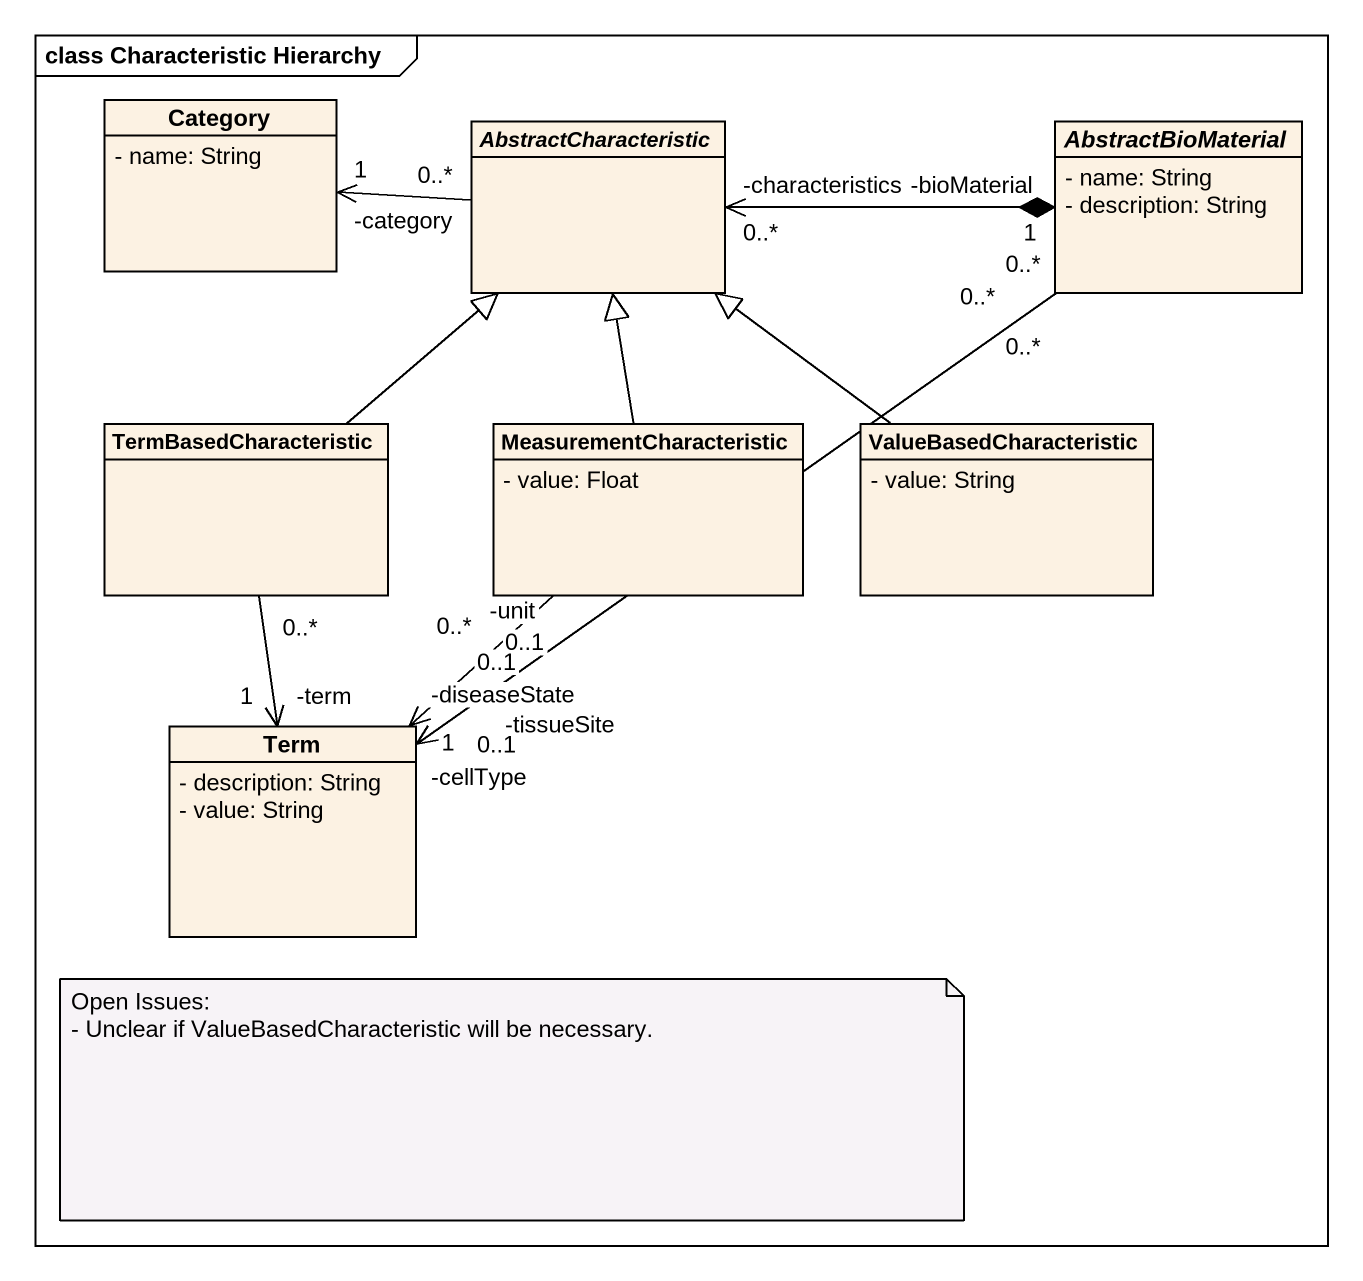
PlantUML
@startuml
mainframe class Characteristic Hierarchy
hide circle
hide empty members
skinparam classAttributeIconSize 0
class Category {
  - name: String
}
abstract class AbstractCharacteristic
abstract class AbstractBioMaterial {
  - name: String
  - description: String
}
class TermBasedCharacteristic
class MeasurementCharacteristic {
  - value: Float
}
class ValueBasedCharacteristic {
  - value: String
}
class Term {
  - description: String
  - value: String
}
AbstractCharacteristic "0..*" -left-> "-category\n1" Category
AbstractBioMaterial "-bioMaterial\n1" *-left-> "-characteristics\n0..*" AbstractCharacteristic
AbstractBioMaterial "0..*" --> "-cellType\n0..1" Term
AbstractBioMaterial "0..*" --> "-tissueSite\n0..1" Term
AbstractBioMaterial "0..*" --> "-diseaseState\n0..1" Term
TermBasedCharacteristic -up-|> AbstractCharacteristic
TermBasedCharacteristic "0..*" --> "-term\n1" Term
MeasurementCharacteristic -up-|> AbstractCharacteristic
MeasurementCharacteristic "0..*" --> "-unit\n1" Term
ValueBasedCharacteristic -up-|> AbstractCharacteristic
note as N1
  Open Issues:
  - Unclear if ValueBasedCharacteristic will be necessary.
end note
@enduml
